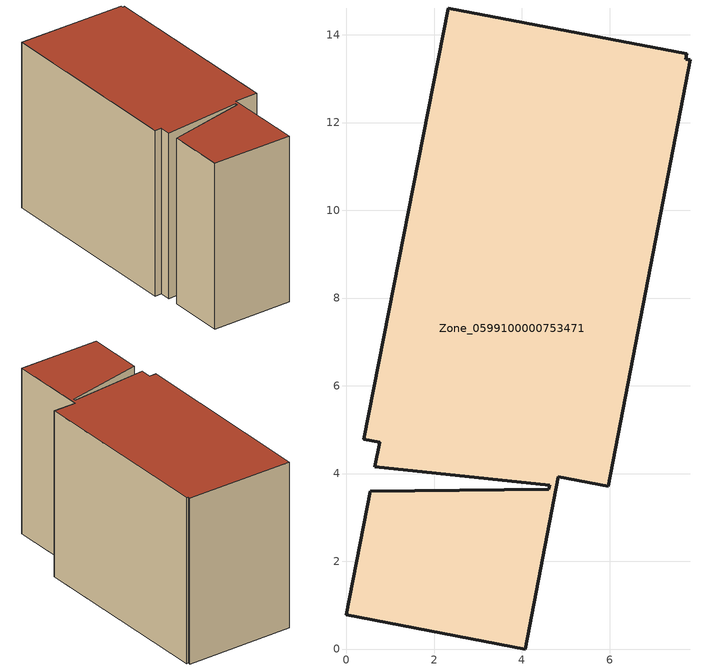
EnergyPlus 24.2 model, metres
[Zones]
Zone_0599100000753471
 floor ground (C_G): 0.75,4.71 0.4,4.78 2.33,14.61 7.76,13.57 7.74,13.44 7.83,13.43 5.97,3.71 4.82,3.93 4.07,0 0,0.78 0.54,3.6 4.61,3.64 4.63,3.74 0.65,4.16 z0
 wall outside (C_F): 4.61,3.64 0.54,3.6 0,0.78 4.07,0 4.82,3.93 5.97,3.71 7.83,13.43 7.74,13.44 7.76,13.57 2.33,14.61 0.4,4.78 0.75,4.71 0.65,4.16 4.63,3.74 4.61,3.64 z0:8.52
 roof outside (C_R): 0.65,4.16 4.63,3.74 4.61,3.64 0.54,3.6 0,0.78 4.07,0 4.82,3.93 5.97,3.71 7.83,13.43 7.74,13.44 7.76,13.57 2.33,14.61 0.4,4.78 0.75,4.71 z8.52
[BUILDING]
Pand.0599100000753471: North Axis=0; Terrain=City; Loads Convergence Tolerance Value=0.04; Temperature Convergence Tolerance Value=0.4; Solar Distribution=FullExterior; Maximum Number of Warmup Days=25; Minimum Number of Warmup Days=1
[Site:Location]
Rotterdam.The.Hague.AP_ZH_NLD Design_Conditions: Latitude=51.96; Longitude=4.45; Time Zone=1; Elevation=-4.5
[SITE:GROUNDTEMPERATURE:BUILDINGSURFACE]
18, 18, 18, 18, 18, 18, 18, 18, 18, 18, 18, 18
[MATERIAL] Thermal Absorptance=0.9; Solar Absorptance=0.7; Visible Absorptance=0.7
Name | Roughness | Thickness | Conductivity | Density | Specific Heat
G.TC.2006-2014 | MediumSmooth | 0.15 | 0.06 | 540 | 1210
F.TC.2006-2014 | Rough | 0.3 | 0.12 | 1920 | 840
R.TC.2006-2014 | MediumRough | 0.2 | 0.08 | 1500 | 1000
[CONSTRUCTION]
C_G: G.TC.2006-2014
C_F: F.TC.2006-2014
C_R: R.TC.2006-2014
[ZONE]
Zone_0599100000753471: Type=1; Multiplier=1; Ceiling Height=Autocalculate; Volume=Autocalculate; Floor Area=autocalculate; Part of Total Floor Area=Yes
[ZONEINFILTRATION:DESIGNFLOWRATE]
Infil_Zone_0599100000753471: Zone or ZoneList or Space or SpaceList=Zone_0599100000753471; Schedule=AlwaysOn; Design Flow Rate Calculation Method=Flow/Area; Flow Rate per Floor Area=0.0015; Constant Term Coefficient=1; Temperature Term Coefficient=0; Velocity Term Coefficient=0; Velocity Squared Term Coefficient=0
[HVACTEMPLATE:ZONE:IDEALLOADSAIRSYSTEM]
Zone_0599100000753471: Maximum Heating Supply Air Temperature=50; Minimum Cooling Supply Air Temperature=13; Maximum Heating Supply Air Humidity Ratio=0.0156; Minimum Cooling Supply Air Humidity Ratio=0.0077; Heating Limit=NoLimit; Cooling Limit=NoLimit; Dehumidification Control Type=ConstantSensibleHeatRatio; Cooling Sensible Heat Ratio=0.7; Dehumidification Setpoint=60; Humidification Control Type=None; Humidification Setpoint=30; Outdoor Air Method=None; Outdoor Air Flow Rate per Person=0.00944; Outdoor Air Flow Rate per Zone Floor Area=0; Outdoor Air Flow Rate per Zone=0; Demand Controlled Ventilation Type=None; Outdoor Air Economizer Type=NoEconomizer; Heat Recovery Type=None; Sensible Heat Recovery Effectiveness=0.7; Latent Heat Recovery Effectiveness=0.65
[ZONECONTROL:THERMOSTAT]
ThermostatControl_Zone_0599100000753471: Zone or ZoneList=Zone_0599100000753471; Control Type Schedule=DualSetpointControlType; Control 1=Thermostat_Zone_0599100000753471; Temperature Difference Between Cutout And Setpoint=0
[THERMOSTATSETPOINT:DUALSETPOINT]
Thermostat_Zone_0599100000753471: Heating Setpoint Temperature Schedule=HeatingSetpoint_Zone_0599100000753471; Cooling Setpoint Temperature Schedule=CoolingSetpoint_Zone_0599100000753471
[SCHEDULE:COMPACT]
HeatingSetpoint_Zone_0599100000753471: Through: 12/31, For: AllDays, Until: 24:00, 21
CoolingSetpoint_Zone_0599100000753471: Through: 12/31, For: AllDays, Until: 24:00, 24
DualSetpointControlType: Through: 12/31, For: AllDays, Until: 24:00, 4
AlwaysOn: Through: 12/31, For: AllDays, Until: 24:00, 1
